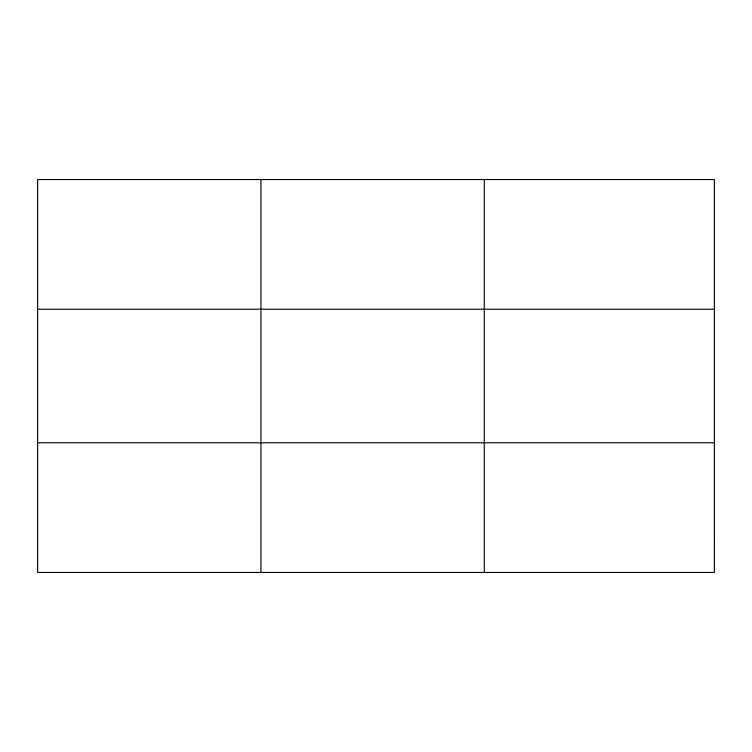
<?xml version="1.0" encoding="UTF-8"?>
<svg xmlns="http://www.w3.org/2000/svg" width="752" height="752" viewBox="0 0 752 752"><rect width="100%" height="100%" fill="white"/><g stroke="black" fill="none" stroke-linecap="round" stroke-linejoin="round"><path stroke-width="1.13" d="M260.944 179.54L260.944 572.46M484.288 179.54L484.288 572.46M37.6 309.204L714.4 309.204M37.6 442.796L714.4 442.796M714.4 540.039L714.4 572.46L37.6 572.46L37.6 179.54L714.4 179.54L714.4 540.039"/></g></svg>
